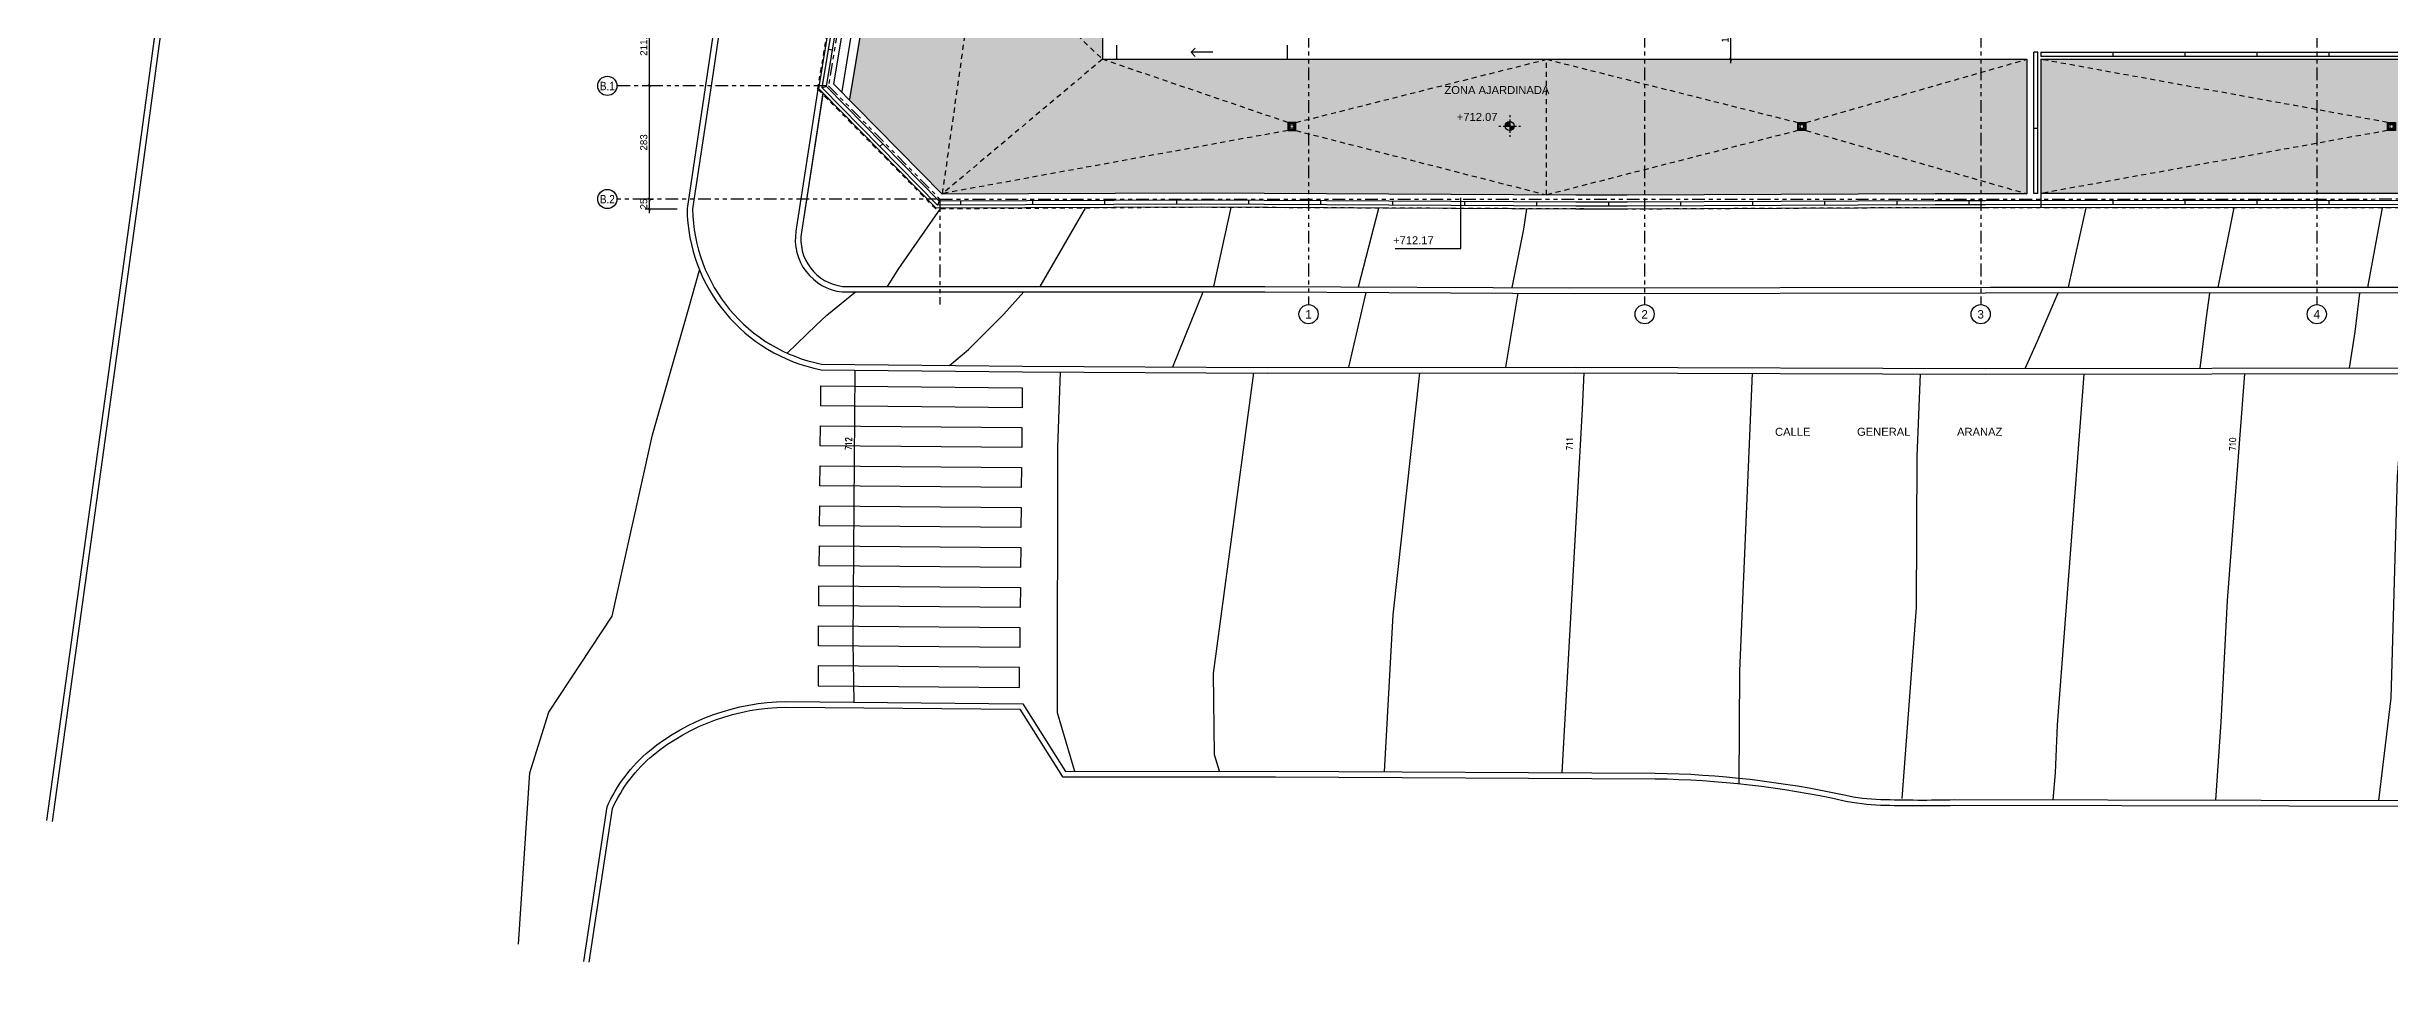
# Model space of a CAD drawing. Header units: millimetres. Extents: x 567.3 to 666.1, y 518.3 to 578.
# Drawn here: x 567.3 to 625.8, y 518.3 to 541.2 of the extents above; entities that cross this region are included whole.
import ezdxf
from ezdxf.enums import TextEntityAlignment as Align

# ---------------------------------------------------------------- set-up
doc = ezdxf.new("R2010")
doc.units = ezdxf.units.MM
doc.header["$LTSCALE"] = 0.01
for name, pattern in [('TRAZO_Y_PUNTO', [25.4, 12.7, -6.35, 0, -6.35]), ('TRAZOS', [19.05, 12.7, -6.35]), ('VALS', [63.5, 31.75, -6.35, 6.35, -6.35, 6.35, -6.35])]:
    doc.linetypes.add(name, pattern=pattern)
doc.layers.get('0').update_dxf_attribs({"linetype": 'CONTINUOUS'})
doc.layers.get('DEFPOINTS').update_dxf_attribs({"linetype": 'CONTINUOUS'})
for name, color, linetype in [('BARANDILLA', 1, 'CONTINUOUS'), ('BORDILLO_ACERA', 251, 'CONTINUOUS'), ('COTAS', 7, 'CONTINUOUS'), ('COTAS_EJES', 2, 'CONTINUOUS'), ('CURVASNIVEL_COTA', 251, 'CONTINUOUS'), ('CURVASNIVEL_MAESTRA', 252, 'CONTINUOUS'), ('CURVASNIVEL_RELLENO', 253, 'CONTINUOUS'), ('EJES', 6, 'VALS'), ('EJES-NUM', 7, 'CONTINUOUS'), ('JARDIN-TRAMA', 253, 'CONTINUOUS'), ('LIMITE-PARCELA', 2, 'TRAZO_Y_PUNTO'), ('PASO_PEATONES', 251, 'CONTINUOUS'), ('PENDIENTES', 252, 'TRAZOS'), ('PROYECCION', 4, 'CONTINUOUS'), ('TEXTO-NIVELES', 7, 'CONTINUOUS'), ('TEXTOS', 7, 'CONTINUOUS'), ('URBA-1', 1, 'CONTINUOUS'), ('URBANIZACION', 4, 'CONTINUOUS'), ('URC_INS_TUB_PLUVIAL', 252, 'CONTINUOUS')]:
    doc.layers.add(name, color=color, linetype=linetype)
doc.styles.add('ARIAL', font='arial.ttf')
doc.styles.add('ROMANS', font='romans.shx')
doc.dimstyles.new('GOP1-100', dxfattribs={"dimscale": 0.1, "dimtxt": 1.75, "dimasz": 0.75, "dimexe": 1, "dimexo": 1, "dimgap": 0.5, "dimtad": 1, "dimdec": 1, "dimlfac": 100, "dimdsep": 46, "dimtxsty": 'ARIAL', "dimblk1": 'ARCHTICK', "dimblk2": 'ARCHTICK', "dimsah": 1, "dimcen": 3, "dimdle": 1, "dimclrd": 1, "dimclre": 1, "dimclrt": 256, "dimadec": 0, "dimazin": 0, "dimtfac": 1.5, "dimtdec": 1, "dimtmove": 0, "dimatfit": 0, "dimldrblk": 'ARCHTICK', "dimfxl": 0, "dimtvp": 2.8125, "dimtolj": 1, "dimtzin": 0, "dimarcsym": 0})

# ---------------------------------------------------------------- blocks, each defined once
blk = doc.blocks.new('NIVEL01')
for p, q in [((-0.0018, 0), (-0.0015, 0)), ((-0.00111, 0), (0.00111, 0)), ((0, 0.0018), (0, 0.0015)), ((0, 0.00111), (0, -0.00111)), ((0.0015, 0), (0.0018, 0)), ((0, -0.0015), (0, -0.0018))]:
    blk.add_line(p, q)
at = {"const_width": 0.00075}
for points in [[(0, 0.000375, 0.4142136), (-0.000375, 0, 1)], [(0, -0.000375, 0.4142136), (0.000375, 0, 1)]]:
    blk.add_lwpolyline(points, format="xyb", dxfattribs=at)
blk.add_circle((0, 0), 0.00075)
blk = doc.blocks.new('_ARCHTICK')
at = {"color": 0, "linetype": 'ByBlock', "const_width": 0.15}
blk.add_lwpolyline([(-0.5, -0.5), (0.5, 0.5)], dxfattribs=at)
blk = doc.blocks.new('*D41')
at = {"layer": 'COTAS_EJES', "color": 1, "lineweight": -2, "transparency": 16777216}
for p, q in [((582.324, 542.297), (582.224, 542.297)), ((582.324, 542.397), (582.324, 540.083)), ((582.344, 540.183), (582.224, 540.183))]:
    blk.add_line(p, q, dxfattribs=at)
at = {"layer": 'DEFPOINTS', "color": 0, "transparency": 16777216}
for p in [(582.324, 542.297), (582.324, 540.183), (587.232, 540.183)]:
    blk.add_point(p, dxfattribs=at)
at = {"layer": 'COTAS_EJES', "color": 1, "lineweight": -2, "transparency": 16777216, "xscale": 0.07500000000000001, "yscale": 0.07500000000000001, "zscale": 0.07500000000000001}
for p, rotation in [((582.324, 542.297), 90), ((582.324, 540.183), 270)]:
    blk.add_blockref('_ARCHTICK', p, dxfattribs=dict(at, rotation=rotation))
at = {"layer": 'COTAS_EJES', "transparency": 16777216, "insert": (582.185, 541.24), "char_height": 0.175, "attachment_point": 5, "rotation": 90, "style": 'ARIAL'}
blk.add_mtext('\\A1;211.3', dxfattribs=at)
blk = doc.blocks.new('*D42')
at = {"layer": 'COTAS_EJES', "color": 1, "lineweight": -2, "transparency": 16777216}
for p, q in [((582.344, 540.183), (582.224, 540.183)), ((582.324, 540.283), (582.324, 537.254)), ((582.344, 537.354), (582.224, 537.354))]:
    blk.add_line(p, q, dxfattribs=at)
at = {"layer": 'DEFPOINTS', "color": 0, "transparency": 16777216}
for p in [(587.232, 540.183), (582.324, 537.354), (590.015, 537.354)]:
    blk.add_point(p, dxfattribs=at)
at = {"layer": 'COTAS_EJES', "color": 1, "lineweight": -2, "transparency": 16777216, "xscale": 0.07500000000000001, "yscale": 0.07500000000000001, "zscale": 0.07500000000000001}
for p, rotation in [((582.324, 540.183), 90), ((582.324, 537.354), 270)]:
    blk.add_blockref('_ARCHTICK', p, dxfattribs=dict(at, rotation=rotation))
at = {"layer": 'COTAS_EJES', "transparency": 16777216, "insert": (582.185, 538.769), "char_height": 0.175, "attachment_point": 5, "rotation": 90, "style": 'ARIAL'}
blk.add_mtext('\\A1;283', dxfattribs=at)
blk = doc.blocks.new('*D46')
at = {"layer": 'COTAS_EJES', "color": 1, "lineweight": -2, "transparency": 16777216}
for p, q in [((582.324, 537.454), (582.324, 537.003)), ((583.024, 537.103), (582.224, 537.103)), ((582.324, 537.354), (582.424, 537.354))]:
    blk.add_line(p, q, dxfattribs=at)
at = {"layer": 'DEFPOINTS', "color": 0, "transparency": 16777216}
for p in [(582.324, 537.354), (582.324, 537.103), (589.909, 537.103)]:
    blk.add_point(p, dxfattribs=at)
at = {"layer": 'COTAS_EJES', "color": 1, "lineweight": -2, "transparency": 16777216, "xscale": 0.07500000000000001, "yscale": 0.07500000000000001, "zscale": 0.07500000000000001}
for p, rotation in [((582.324, 537.354), 90), ((582.324, 537.103), 270)]:
    blk.add_blockref('_ARCHTICK', p, dxfattribs=dict(at, rotation=rotation))
at = {"layer": 'COTAS_EJES', "transparency": 16777216, "insert": (582.185, 537.229), "char_height": 0.175, "attachment_point": 5, "rotation": 90, "style": 'ARIAL'}
blk.add_mtext('\\A1;25', dxfattribs=at)
blk = doc.blocks.new('*D58')
at = {"layer": 'COTAS', "color": 1, "lineweight": -2, "transparency": 16777216}
for p, q in [((609.35, 542.393), (609.35, 540.747)), ((609.35, 542.293), (609.45, 542.293)), ((609.35, 540.847), (609.45, 540.847))]:
    blk.add_line(p, q, dxfattribs=at)
at = {"layer": 'DEFPOINTS', "color": 0, "transparency": 16777216}
for p in [(609.306, 542.293), (609.306, 540.847), (609.35, 540.847)]:
    blk.add_point(p, dxfattribs=at)
at = {"layer": 'COTAS', "color": 1, "lineweight": -2, "transparency": 16777216, "xscale": 0.07500000000000001, "yscale": 0.07500000000000001, "zscale": 0.07500000000000001}
for p, rotation in [((609.35, 542.293), 90), ((609.35, 540.847), 270)]:
    blk.add_blockref('_ARCHTICK', p, dxfattribs=dict(at, rotation=rotation))
at = {"layer": 'COTAS', "transparency": 16777216, "insert": (609.211, 541.57), "char_height": 0.175, "attachment_point": 5, "rotation": 90, "style": 'ARIAL'}
blk.add_mtext('\\A1;144.6', dxfattribs=at)
blk = doc.blocks.new('SUM-C')
at = {"layer": 'URC_INS_TUB_PLUVIAL'}
for p, q in [((0.1, 0.1), (-0.1, 0.1)), ((-0.1, 0.1), (-0.1, -0.1)), ((-0.075, 0.075), (-0.075, -0.075)), ((0.075, 0.075), (-0.075, 0.075)), ((-0.075, 0.075), (-0.034, 0.034)), ((0.034, 0.034), (0.075, 0.075)), ((0.075, -0.075), (0.075, 0.075)), ((0.1, -0.1), (0.1, 0.1)), ((-0.1, -0.1), (0.1, -0.1)), ((-0.075, -0.075), (-0.034, -0.034)), ((-0.075, -0.075), (0.075, -0.075)), ((0.034, -0.034), (0.075, -0.075))]:
    blk.add_line(p, q, dxfattribs=at)
blk.add_circle((0, 0), 0.0487, dxfattribs=at)

msp = doc.modelspace()

# ---------------------------------------------------------------- hatches: boundary and pattern name
at = {"layer": 'JARDIN-TRAMA'}
h = msp.add_hatch(dxfattribs=at)
h.set_pattern_fill('HOUND', color=256, scale=0.03)
h.paths.add_polyline_path([(637.2, 555.0841), (633.85, 555.0844), (633.85, 541.7469), (637.2, 541.7469)])
h.paths.add_polyline_path([(639.7026, 555.0838), (637.2, 555.0841), (637.2, 541.7469), (633.85, 541.7469), (633.85, 540.8469), (633.8463, 540.8469), (617.1, 540.8469), (617.1, 537.4915), (638.5967, 537.4871)])
h = msp.add_hatch(dxfattribs=at)
h.set_pattern_fill('HOUND', color=256, scale=0.03)
h.paths.add_polyline_path([(588.6842, 548.0528), (588.744, 548.0429), (588.6624, 547.5493), (588.6013, 547.5594), (587.3063, 539.8512), (587.4933, 539.6612), (589.6396, 537.4792), (590.5277, 537.4816), (596.1307, 537.4967), (605.4805, 537.4546), (606.7661, 537.449), (614.4632, 537.488), (615.7141, 537.4877), (616.75, 537.4877), (616.75, 540.8469), (593.65, 540.8469), (593.65, 547.4572), (588.7192, 548.2616)])

# ---------------------------------------------------------------- linework, layer by layer
at = {"layer": 'BARANDILLA'}
for p, q in [((586.6438, 540.1326), (587.2439, 543.7853)), ((586.7507, 540.1665), (587.3426, 543.7691)), ((586.9004, 541.0775), (586.8017, 541.0937)), ((616.925, 537.4915), (616.925, 541.0219)), ((617.025, 541.0219), (616.925, 541.0219)), ((617.025, 537.4915), (617.025, 541.0219)), ((617.1, 541.0219), (633.5, 541.0219)), ((617.1, 541.0219), (617.1, 540.9219)), ((618.9, 541.0219), (618.9, 540.9219)), ((620.7, 541.0219), (620.7, 540.9219)), ((622.5, 541.0219), (622.5, 540.9219)), ((624.3, 541.0219), (624.3, 540.9219)), ((617.1, 540.9219), (633.5, 540.9219)), ((586.7507, 540.1665), (586.6438, 540.1326)), ((589.5247, 537.2039), (586.6438, 540.1326)), ((589.5665, 537.304), (586.7507, 540.1665)), ((588.1586, 538.7353), (588.0842, 538.6683)), ((617.025, 539.1173), (616.925, 539.1173)), ((617.025, 537.4915), (616.925, 537.4915)), ((589.5665, 537.304), (589.5247, 537.2039)), ((596.1305, 537.2217), (589.5247, 537.2039)), ((596.1306, 537.3217), (589.5665, 537.304)), ((590.0996, 537.3054), (590.0996, 537.2054)), ((591.8997, 537.3103), (591.8997, 537.2103)), ((593.6997, 537.3151), (593.6997, 537.2151)), ((595.4998, 537.32), (595.4998, 537.22)), ((605.4793, 537.1796), (596.1305, 537.2217)), ((605.4797, 537.2796), (596.1306, 537.3217)), ((597.2998, 537.3164), (597.2998, 537.2164)), ((599.0999, 537.3083), (599.0999, 537.2083)), ((600.8999, 537.3002), (600.8999, 537.2002)), ((602.6999, 537.2921), (602.6999, 537.1921)), ((604.5, 537.284), (604.5, 537.184)), ((606.7665, 537.174), (605.4792, 537.1796)), ((606.767, 537.274), (605.4797, 537.2796)), ((606.3, 537.276), (606.3, 537.176)), ((614.4631, 537.313), (606.7653, 537.274)), ((614.4636, 537.213), (606.7658, 537.174)), ((608.1001, 537.2807), (608.1001, 537.1807)), ((609.9, 537.2899), (609.9, 537.1899)), ((611.7, 537.299), (611.7, 537.199)), ((613.5001, 537.3081), (613.5001, 537.2081)), ((615.714, 537.2127), (614.464, 537.213)), ((615.7141, 537.3127), (614.4641, 537.313)), ((615.3, 537.3128), (615.3, 537.2128)), ((632.4, 537.3134), (615.714, 537.3127)), ((632.4, 537.2134), (615.714, 537.2127)), ((617.1, 537.3128), (617.1, 537.2128)), ((617.1, 537.3128), (617.1, 537.2128)), ((618.9, 537.3128), (618.9, 537.2128)), ((620.7, 537.3128), (620.7, 537.2128)), ((622.5, 537.3128), (622.5, 537.2128)), ((624.3, 537.3131), (624.3, 537.2131))]:
    msp.add_line(p, q, dxfattribs=at)
at = {"layer": 'BORDILLO_ACERA'}
for p, q in [((584.3503, 544.3814), (583.7816, 540.5359)), ((584.4888, 544.3609), (583.9201, 540.5152)), ((583.7816, 540.5359), (583.2674, 537.1142)), ((583.9201, 540.5152), (583.4077, 537.1059)), ((586.6579, 539.9757), (586.1266, 536.5276)), ((587.1518, 535.1705), (597.7123, 535.171)), ((597.7123, 535.171), (605.3124, 535.1366)), ((605.3124, 535.1366), (615.8562, 535.1484)), ((629.67, 535.1381), (615.8562, 535.1484)), ((586.6161, 533.0867), (591.6493, 533.0374)), ((586.6317, 533.2265), (591.6503, 533.1774)), ((591.6493, 533.0374), (597.7781, 533.0046)), ((591.6503, 533.1774), (597.7784, 533.1446)), ((597.7781, 533.0046), (605.47, 533.0123)), ((597.7784, 533.1446), (605.4701, 533.1523)), ((605.47, 533.0123), (615.712, 532.9752)), ((605.4701, 533.1523), (615.7121, 533.1152)), ((615.712, 532.9752), (629.5566, 532.9933)), ((615.7121, 533.1152), (629.5567, 533.1333))]:
    msp.add_line(p, q, dxfattribs=at)
for points in [[(567.2666, 521.8149), (569.4398, 537.5458), (571.6364, 553.8322, -0.018716), (575.8442, 577.975, -0.018716)], [(567.4053, 521.7958), (569.5786, 537.5269), (571.7751, 553.8134, -0.0187159), (575.9812, 577.9458)], [(580.6866, 518.2956), (581.2679, 522.1603, -0.1113504), (582.3276, 523.5622, -0.167784), (585.736, 524.7931), (591.6627, 524.7372), (592.7261, 523.0445), (597.9743, 523.048), (607.466, 523.0021, -0.0496593), (612.1878, 522.4563, 0.0462081), (613.1031, 522.344, 0.0131376), (614.948, 522.3379), (660.938, 522.2453)], [(580.825, 518.2748), (581.4034, 522.1201, -0.1099801), (582.4168, 523.4542, -0.1676306), (585.7364, 524.6531), (591.5848, 524.5979), (592.6488, 522.9045), (597.974, 522.908), (607.4645, 522.8621, -0.0496512), (612.158, 522.3195, 0.0462081), (613.0989, 522.2041, 0.0131252), (614.9495, 522.1978), (660.8646, 522.1055)]]:
    msp.add_lwpolyline(points, format="xyb", dxfattribs=at)
for centre, radius, start, end in [((587.4147, 537.1566), 4.1475, 180.584842, 258.897983), ((587.4147, 537.1566), 4.0075, 180.724738, 258.730958), ((587.2913, 536.3417), 1.1794, 170.930246, 263.208071)]:
    msp.add_arc(centre, radius, start, end, dxfattribs=at)
at = {"layer": 'CURVASNIVEL_MAESTRA'}
for points, elevation in [([(592.0948, 535.1707), (593.2275, 537.1286)], 712), ([(625.2779, 535.1414), (625.6413, 537.1353)], 710), ([(589.8284, 533.1952), (590.3027, 533.5931), (590.8235, 534.119), (591.1869, 534.4776), (591.6855, 535.0307)], 712), ([(624.818, 533.1271), (624.9601, 534.0301), (625.0785, 535.0015)], 710), ([(587.4421, 524.777), (587.4163, 526.2713), (587.4709, 533.0783)], 712), ([(605.1393, 523.0134), (605.6515, 532.1016), (605.6903, 533.0115)], 711), ([(621.4776, 522.3247), (621.6133, 524.2711), (621.7693, 527.3133), (622.2022, 532.9837)], 710)]:
    msp.add_lwpolyline(points, dxfattribs=dict(at, elevation=elevation))
at = {"layer": 'CURVASNIVEL_RELLENO'}
for points, elevation in [([(588.2765, 535.1706), (588.5567, 535.6185), (589.5362, 537.0205), (589.5989, 537.1061)], 712.25), ([(596.4326, 535.1709), (596.8688, 537.1435)], 711.75), ([(600.0524, 535.1604), (600.5609, 537.1274)], 711.5), ([(603.8928, 535.143), (604.1809, 536.6027), (604.2531, 537.1114)], 711.25), ([(617.793, 535.147), (618.234, 537.1371)], 710.5), ([(621.5312, 535.1442), (621.9376, 537.1362)], 710.25), ([(579.0552, 518.7255), (579.3362, 523.0049), (579.8124, 524.5217), (581.3984, 526.9214), (582.4055, 531.4604), (583.3013, 534.5998), (583.5809, 535.5743)], 712.25), ([(585.7695, 533.5024), (586.4986, 534.1994), (586.7597, 534.4512), (587.4813, 535.0305)], 712.25), ([(595.4091, 533.1573), (596.1693, 535.0309)], 711.75), ([(599.8035, 533.1466), (600.2373, 535.0196)], 711.5), ([(603.7327, 533.1505), (604.041, 535.0024)], 711.25), ([(616.7112, 533.1165), (617.0042, 533.7682), (617.0139, 533.7835), (617.5333, 535.0072)], 710.5), ([(621.0821, 533.1222), (621.2326, 534.3314), (621.3242, 535.0043)], 710.25), ([(592.9589, 523.0447), (592.5278, 524.5057), (592.5358, 531.1421), (592.5986, 533.0323)], 711.75), ([(596.5733, 523.0471), (596.4529, 523.4552), (596.4266, 525.4924), (597.4321, 533.0064)], 711.5), ([(600.6956, 523.0348), (600.9168, 526.9596), (601.5847, 533.0084)], 711.25), ([(609.5668, 522.7494), (609.578, 525.5565), (609.8947, 532.9963)], 710.75), ([(613.6355, 522.364), (613.9962, 527.1382), (614.0113, 530.9184), (614.0991, 532.9811)], 710.5), ([(617.4078, 522.3329), (617.4663, 523.0114), (617.5177, 524.2122), (618.187, 532.9785)], 710.25), ([(625.5475, 522.3165), (625.8628, 524.8781), (626.0209, 530.4144), (626.2175, 532.9889)], 709.75)]:
    msp.add_lwpolyline(points, dxfattribs=dict(at, elevation=elevation))
at = {"layer": 'EJES'}
for p, q in [((598.8, 574.1607), (598.8, 534.7146)), ((607.2, 574.1607), (607.2, 534.7146)), ((615.6, 574.1607), (615.6, 534.7146)), ((624, 574.1607), (624, 534.7146)), ((591.8014, 570.602), (586.8042, 540.1835)), ((586.7507, 540.1835), (581.5145, 540.1835)), ((586.8042, 540.1835), (589.5876, 537.3538)), ((589.5876, 537.3538), (581.5136, 537.3538)), ((589.5876, 537.3538), (650.3588, 537.3555)), ((589.5876, 537.3538), (650.3588, 537.3555)), ((589.5876, 537.3538), (589.5876, 534.7146))]:
    msp.add_line(p, q, dxfattribs=at)
at = {"layer": 'EJES-NUM', "color": 1, "ltscale": 0.05}
for centre in [(581.2749, 540.1835), (581.2749, 537.3538), (598.8, 534.475), (607.2, 534.475), (615.6, 534.475), (624, 534.475)]:
    msp.add_circle(centre, 0.2395, dxfattribs=at)
at = {"layer": 'LIMITE-PARCELA'}
msp.add_lwpolyline([(629.699, 537.1344), (615.714, 537.1377), (614.464, 537.138), (606.7647, 537.1005), (605.4774, 537.1061), (596.1289, 537.1467), (589.4813, 537.1053), (586.5354, 540.1002), (587.1431, 543.8032), (588.8335, 553.9683), (590.4788, 564.0197), (591.2542, 568.7566), (591.565, 570.7109), (591.5876, 570.8534), (604.4489, 570.9059), (613.6262, 570.8741), (619.2486, 570.8852), (630.2032, 570.9041)], dxfattribs=at)
at = {"layer": 'PASO_PEATONES'}
for points in [[(591.6455, 532.6379), (591.6408, 532.1379), (586.6076, 532.1855), (586.6123, 532.6854)], [(591.6361, 531.638), (591.6314, 531.138), (586.5982, 531.1855), (586.6029, 531.6855)], [(591.6266, 530.638), (591.6219, 530.138), (586.5887, 530.1856), (586.5934, 530.6855)], [(591.6172, 529.6381), (591.6125, 529.1381), (586.5793, 529.1856), (586.584, 529.6856)], [(591.6078, 528.6381), (591.603, 528.1381), (586.5698, 528.1856), (586.5746, 528.6856)], [(591.5983, 527.6381), (591.5936, 527.1382), (586.5604, 527.1857), (586.5651, 527.6857)], [(591.5889, 526.6382), (591.5841, 526.1382), (586.551, 526.1857), (586.5557, 526.6857)], [(591.5747, 525.1383), (591.5794, 525.6382), (586.5462, 525.6858), (586.5415, 525.1858)]]:
    msp.add_lwpolyline(points, close=True, dxfattribs=at)
at = {"layer": 'PENDIENTES'}
for p, q in [((589.6525, 537.49), (590.5259, 543.6442)), ((590.7259, 543.6442), (593.65, 540.8469)), ((593.65, 540.8469), (589.6525, 537.49)), ((598.2829, 539.2673), (593.65, 540.8469)), ((598.4829, 539.2673), (604.75, 540.8469)), ((604.75, 537.4579), (604.75, 540.8469)), ((604.75, 540.8469), (611.0325, 539.2673)), ((611.2325, 539.2673), (616.75, 540.8469)), ((625.77, 539.2673), (617.1, 540.8469)), ((598.2829, 539.0673), (589.6525, 537.49)), ((598.4829, 539.0673), (604.75, 537.4579)), ((611.0325, 539.0673), (604.75, 537.4579)), ((611.2325, 539.0673), (616.75, 537.4877)), ((625.77, 539.0673), (617.1, 537.4915))]:
    msp.add_line(p, q, dxfattribs=at)
at = {"layer": 'PROYECCION'}
for p, q in [((595.8642, 541.0219), (595.9648, 541.1225)), ((596.4057, 541.0219), (595.8642, 541.0219)), ((595.8642, 541.0219), (595.9648, 540.9214))]:
    msp.add_line(p, q, dxfattribs=at)
at = {"layer": 'TEXTO-NIVELES', "color": 1}
for p, q in [((602.6045, 536.1156), (602.6045, 537.3871)), ((600.9655, 536.1156), (602.6045, 536.1156))]:
    msp.add_line(p, q, dxfattribs=at)
at = {"layer": 'URBA-1'}
for p, q in [((586.5354, 540.1002), (585.9883, 536.5493)), ((587.1437, 535.0305), (597.712, 535.031)), ((597.712, 535.031), (605.4507, 534.996)), ((605.4507, 534.996), (615.7163, 535.0085)), ((629.67, 534.9981), (615.7163, 535.0085))]:
    msp.add_line(p, q, dxfattribs=at)
msp.add_lwpolyline([(638.5499, 535.1477), (638.6749, 537.1371), (632.4, 537.1384), (615.714, 537.1377), (614.464, 537.138), (606.7662, 537.099), (605.4789, 537.1046), (596.1304, 537.1467), (589.4933, 537.1288), (586.6626, 540.0066), (586.1266, 536.5276, 0.4259062), (587.1518, 535.1705), (597.7123, 535.171), (605.3124, 535.1366), (615.8562, 535.1484), (629.67, 535.1381)], format="xyb", close=True, dxfattribs=at)
msp.add_arc((587.2913, 536.3417), 1.3194, 170.947198, 263.579039, dxfattribs=at)
at = {"layer": 'URBANIZACION'}
for p, q in [((588.3812, 547.5957), (587.134, 540.046)), ((588.6032, 547.5591), (587.3292, 539.8474)), ((593.65, 546.9167), (593.65, 540.8469)), ((586.5636, 540.1072), (587.1699, 543.7975)), ((586.9378, 540.2259), (587.5153, 543.7408)), ((594, 541.1969), (594, 540.8469)), ((598.2699, 541.1969), (598.2699, 540.8469)), ((593.65, 540.8469), (616.75, 540.8469)), ((616.75, 540.8469), (616.75, 537.4877)), ((617.1, 540.8469), (617.1, 537.1374)), ((589.4933, 537.1288), (586.5636, 540.1072)), ((589.6396, 537.4792), (586.9378, 540.2259)), ((596.1295, 537.4967), (589.6396, 537.4792)), ((605.4805, 537.4546), (596.132, 537.4967)), ((606.7677, 537.449), (605.4804, 537.4546)), ((614.4622, 537.488), (606.7644, 537.449)), ((615.7141, 537.4877), (614.4641, 537.488)), ((616.75, 537.4877), (615.714, 537.4877)), ((638.5967, 537.4871), (617.1, 537.4915)), ((596.1304, 537.1467), (589.4933, 537.1288)), ((605.4789, 537.1046), (596.1304, 537.1467)), ((606.7662, 537.099), (605.4789, 537.1046)), ((614.464, 537.138), (606.7662, 537.099)), ((615.714, 537.1377), (614.464, 537.138)), ((632.4, 537.1384), (615.714, 537.1377))]:
    msp.add_line(p, q, dxfattribs=at)
msp.add_lwpolyline([(617.1, 540.8469), (633.85, 540.8469)], dxfattribs=at)

# ---------------------------------------------------------------- block references
at = {"layer": 'TEXTO-NIVELES', "xscale": 150, "yscale": 150, "zscale": 150}
msp.add_blockref('NIVEL01', (603.828, 539.179), dxfattribs=at)
at = {"layer": 'URC_INS_TUB_PLUVIAL', "color": 2}
msp.add_blockref('SUM-C', (598.3829, 539.1673), dxfattribs=at)
at = {"layer": 'URC_INS_TUB_PLUVIAL', "color": 2, "xscale": -1}
for p in [(611.1325, 539.1673), (625.87, 539.1673)]:
    msp.add_blockref('SUM-C', p, dxfattribs=at)

# ---------------------------------------------------------------- texts
at = {"layer": 'CURVASNIVEL_COTA', "style": 'ROMANS', "width": 0.8}
for s, p in [('712', (587.3048, 531.2353, 712)), ('711', (605.3288, 531.2358, 711)), ('710', (621.8981, 531.2239, 710))]:
    msp.add_text(s, height=0.16, rotation=89.456427, dxfattribs=at).set_placement(p, align=Align.MIDDLE_CENTER)
at = {"layer": 'EJES-NUM', "ltscale": 0.05, "char_height": 0.21, "width": 0.180111, "attachment_point": 5, "style": 'ARIAL'}
for s, insert in [('{\\W0.85;B.1}', (581.2749, 540.1793)), ('{\\W0.85;B.2}', (581.2749, 537.3496)), ('1', (598.8, 534.4708)), ('2', (607.2, 534.4708)), ('3', (615.6, 534.4708)), ('4', (624, 534.4708))]:
    msp.add_mtext(s, dxfattribs=dict(at, insert=insert))
at = {"layer": 'TEXTO-NIVELES', "style": 'ARIAL'}
for s, p in [(' +712.07', (602.428, 539.3065)), (' +712.17', (600.8343, 536.2231))]:
    msp.add_text(s, height=0.2, dxfattribs=at).set_placement(p)
at = {"layer": 'TEXTOS', "style": 'ARIAL'}
for s, p in [('ZONA AJARDINADA', (602.1963, 539.9792)), ('CALLE               GENERAL               ARANAZ', (610.4594, 531.4347))]:
    msp.add_text(s, height=0.2, dxfattribs=at).set_placement(p)

# ---------------------------------------------------------------- dimensions: what is measured, and where the dimension line sits
at = {"layer": 'COTAS'}
dim = msp.add_linear_dim(base=(609.3502, 540.8469), p1=(609.3062, 542.2931), p2=(609.3062, 540.8469), angle=90, dimstyle='GOP1-100', override={"dimtmove": 1}, dxfattribs=at)
dim.commit()
dim.dimension.update_dxf_attribs({"geometry": '*D58', "text_midpoint": (609.2108, 541.57)})
at = {"layer": 'COTAS_EJES'}
for base, p1, p2, picture, middle in [((582.3242, 540.1835), (582.3242, 542.2969), (587.2317, 540.1835), '*D41', (582.1848, 541.2402)), ((582.3242, 537.3538), (587.2317, 540.1835), (590.0151, 537.3538), '*D42', (582.1848, 538.7687))]:
    dim = msp.add_linear_dim(base=base, p1=p1, p2=p2, angle=90, dimstyle='GOP1-100', override={"dimtmove": 1, "dimfxl": 0.2}, dxfattribs=at)
    dim.commit()
    dim.dimension.update_dxf_attribs({"geometry": picture, "text_midpoint": middle})
dim = msp.add_linear_dim(base=(582.32422, 537.10333), p1=(582.32422, 537.35382), p2=(589.90879, 537.10333), angle=90, dimstyle='GOP1-100', override={"dimtmove": 1}, dxfattribs=at)
dim.commit()
dim.dimension.update_dxf_attribs({"geometry": '*D46', "text_midpoint": (582.32422, 537.22858), "dimtype": 160})

doc.saveas('drawing.dxf')
